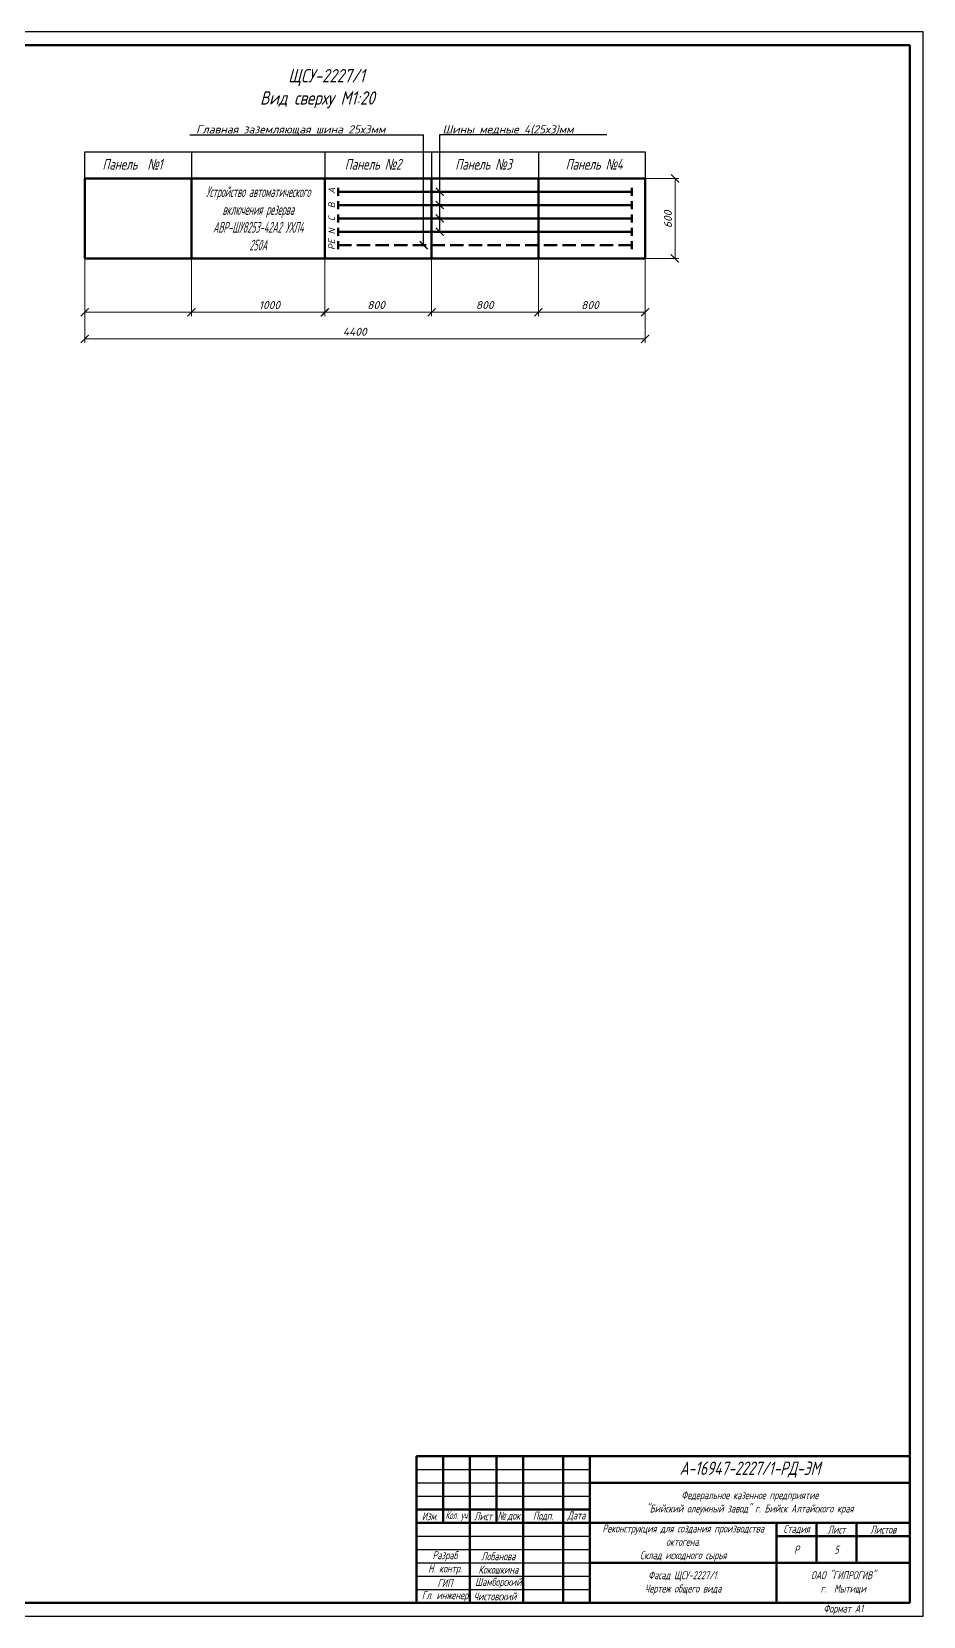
# Model space of a CAD drawing. Header units: millimetres. Extents: x 6735 to 13224, y -12144 to -9633.
# Drawn here: x 10184 to 10518, y -10227 to -9633 of the extents above; entities that cross this region are included whole.
import ezdxf

# ---------------------------------------------------------------- set-up
doc = ezdxf.new("R2010")
doc.units = ezdxf.units.MM
doc.linetypes.add('gost5', pattern=[7, 5, -2, 0])
for name, color, linetype, lineweight in [('КаБель силовой (Вновь)', 1, 'Continuous', 60), ('Линия выноска', 137, 'Continuous', 25), ('Размерная', 4, 'Continuous', 25), ('Рамка толстая', 7, 'Continuous', 60), ('Рамка тонкая', 5, 'Continuous', 25), ('Текст', 2, 'Continuous', 25), ('Штампы', 252, 'Continuous', 25), ('Щиты пульты (Вновь)', 5, 'Continuous', 50)]:
    doc.layers.add(name, color=color, linetype=linetype, lineweight=lineweight)
doc.styles.add('GOST', font='GOST.shx', dxfattribs={"oblique": 15, "height": 3.5})
doc.styles.add('Simplex', font='simplex.shx', dxfattribs={"width": 0.7, "oblique": 15})

# ---------------------------------------------------------------- blocks, each defined once
blk = doc.blocks.new('_ArchTick')
at = {"color": 0, "linetype": 'ByBlock', "const_width": 0.15}
blk.add_lwpolyline([(-0.5, -0.5), (0.5, 0.5)], dxfattribs=at)
blk = doc.blocks.new('A$C551E481E')
at = {"layer": 'Рамка толстая'}
for p, q in [((836, 589), (20, 589)), ((836, 5), (836, 589)), ((20, 5), (836, 5))]:
    blk.add_line(p, q, dxfattribs=at)
at = {"layer": 'Рамка тонкая'}
for p, q in [((841, 594), (0, 594)), ((841, 0), (841, 594)), ((0, 0), (841, 0))]:
    blk.add_line(p, q, dxfattribs=at)

msp = doc.modelspace()

# ---------------------------------------------------------------- linework, layer by layer
at = {"layer": 'КаБель силовой (Вновь)', "lineweight": 70}
for p, q in [((10298.82285, -9691.85746), (10298.82285, -9694.85746)), ((10298.82285, -9693.35746), (10408.82285, -9693.35746)), ((10408.82285, -9691.85746), (10408.82285, -9694.85746)), ((10298.82285, -9696.85746), (10298.82285, -9699.85746)), ((10298.82285, -9698.35746), (10408.82285, -9698.35746)), ((10408.82285, -9696.85746), (10408.82285, -9699.85746)), ((10298.82285, -9701.85746), (10298.82285, -9704.85746)), ((10298.82285, -9703.35746), (10408.82285, -9703.35746)), ((10408.82285, -9701.85746), (10408.82285, -9704.85746)), ((10298.82285, -9706.85746), (10298.82285, -9709.85746)), ((10298.82285, -9708.35746), (10408.82285, -9708.35746)), ((10298.82285, -9711.85746), (10298.82285, -9714.85746)), ((10408.82285, -9706.85746), (10408.82285, -9709.85746)), ((10408.82285, -9711.85746), (10408.82285, -9714.85746))]:
    msp.add_line(p, q, dxfattribs=at)
at = {"layer": 'КаБель силовой (Вновь)', "linetype": 'gost5', "lineweight": 70}
msp.add_line((10298.82285, -9713.35746), (10408.82285, -9713.35746), dxfattribs=at)
at = {"layer": 'Линия выноска'}
for p, q in [((10243.15342, -9672.03761), (10330.82285, -9672.03761)), ((10330.82285, -9713.35746), (10330.82285, -9672.03761)), ((10399.48049, -9672.03761), (10336.81106, -9672.03761)), ((10336.81106, -9672.03761), (10336.81106, -9708.35746))]:
    msp.add_line(p, q, dxfattribs=at)
at = {"layer": 'Размерная', "lineweight": 18}
for p, q in [((10413.82285, -9688.35746), (10426.44437, -9688.35926)), ((10425.10295, -9718.35906), (10425.08772, -9688.3583)), ((10203.82285, -9718.35746), (10203.82275, -9749.97947)), ((10243.82302, -9718.35746), (10243.82266, -9739.97947)), ((10293.82302, -9718.35746), (10293.82266, -9739.97848)), ((10333.82302, -9718.35746), (10333.82266, -9739.97848)), ((10373.82302, -9718.35746), (10373.82266, -9739.97848)), ((10413.82276, -9718.35746), (10413.82266, -9749.97947)), ((10413.82285, -9718.35746), (10426.44437, -9718.35926)), ((10413.8227, -9738.52874), (10203.82279, -9738.52789)), ((10413.82266, -9748.5285), (10203.82276, -9748.52788))]:
    msp.add_line(p, q, dxfattribs=at)
at = {"layer": 'Рамка тонкая'}
for p, q in [((10203.82285, -9688.35746), (10203.82285, -9678.35746)), ((10203.82285, -9678.35746), (10413.82285, -9678.35746)), ((10243.82285, -9678.35746), (10243.82285, -9688.35746)), ((10293.82285, -9678.35746), (10293.82285, -9688.35746)), ((10333.82285, -9678.35746), (10333.82285, -9688.35746)), ((10373.82285, -9678.35746), (10373.82285, -9688.35746)), ((10413.82285, -9678.35746), (10413.82285, -9688.35746))]:
    msp.add_line(p, q, dxfattribs=at)
at = {"layer": 'Штампы', "lineweight": 60}
for p, q in [((10328.10387, -10167.35746), (10513.10387, -10167.35746)), ((10328.10387, -10167.35746), (10328.10387, -10222.35746)), ((10338.10387, -10167.35746), (10338.10387, -10192.35746)), ((10348.10387, -10167.35746), (10348.10387, -10222.35746)), ((10358.10387, -10167.35746), (10358.10387, -10192.35746)), ((10368.10387, -10167.35746), (10368.10387, -10222.35746)), ((10383.10387, -10167.35746), (10383.10387, -10222.35746)), ((10393.10387, -10167.35746), (10393.10387, -10222.35746)), ((10393.10387, -10177.35746), (10513.10387, -10177.35746)), ((10328.10387, -10187.35746), (10393.10387, -10187.35746)), ((10328.10387, -10192.35746), (10513.10387, -10192.35746)), ((10463.10387, -10192.35746), (10463.10387, -10222.35746)), ((10478.10387, -10192.35746), (10478.10387, -10207.35746)), ((10493.10387, -10192.35746), (10493.10387, -10207.35746)), ((10463.10387, -10197.35746), (10513.10387, -10197.35746)), ((10393.10387, -10207.35746), (10513.10387, -10207.35746))]:
    msp.add_line(p, q, dxfattribs=at)
at = {"layer": 'Штампы', "color": 5, "lineweight": 25}
for p, q in [((10328.10387, -10172.35746), (10393.10387, -10172.35746)), ((10328.10387, -10177.35746), (10393.10387, -10177.35746)), ((10328.10387, -10182.35746), (10393.10387, -10182.35746)), ((10328.10387, -10197.35746), (10393.10387, -10197.35746)), ((10328.10387, -10202.35746), (10393.10387, -10202.35746)), ((10328.10387, -10207.35746), (10393.10387, -10207.35746)), ((10328.10387, -10212.35746), (10393.10387, -10212.35746)), ((10328.10387, -10217.35746), (10393.10387, -10217.35746))]:
    msp.add_line(p, q, dxfattribs=at)
at = {"layer": 'Щиты пульты (Вновь)'}
for p, q in [((10203.82285, -9688.35746), (10413.82285, -9688.35746)), ((10203.82285, -9688.35746), (10203.82285, -9718.35746)), ((10243.82285, -9688.35746), (10243.82285, -9718.35746)), ((10293.82285, -9688.35746), (10293.82285, -9718.35746)), ((10333.82285, -9688.35746), (10333.82285, -9718.35746)), ((10373.82285, -9688.35746), (10373.82285, -9718.35746)), ((10413.82285, -9688.35746), (10413.82285, -9718.35746)), ((10413.82285, -9718.35746), (10203.82285, -9718.35746))]:
    msp.add_line(p, q, dxfattribs=at)

# ---------------------------------------------------------------- block references
msp.add_blockref('A$C551E481E', (9677.10387, -10227.35746))
at = {"layer": 'Линия выноска', "xscale": 2.99999999999979, "yscale": 2.99999999999979, "zscale": 2.99999999999979, "rotation": 269.9990485792585}
for p in [(10336.82285, -9693.35746), (10336.82285, -9698.35746), (10336.82285, -9703.35746), (10330.82285, -9713.35746), (10336.82285, -9708.35746)]:
    msp.add_blockref('_ArchTick', p, dxfattribs=at)
at = {"layer": 'Размерная', "lineweight": 18}
for p, xscale, yscale, zscale, rotation in [((10425.06669, -9688.34726), -2.99999999999979, 3, 3, 0.0009514207414706989), ((10424.98216, -9718.34726), -2.99999999999979, 3, 3, 0.0009514207414706989), ((10203.82278, -9738.52785), 2.99999999999979, 2.99999999999979, 2.99999999999979, 359.9990485792584), ((10243.82268, -9738.52885), 2.99999999999979, 2.99999999999979, 2.99999999999979, 359.9990485792584), ((10293.82268, -9738.52785), 2.99999999999979, 2.99999999999979, 2.99999999999979, 359.9990485792584), ((10333.82268, -9738.52785), 2.99999999999979, 2.99999999999979, 2.99999999999979, 359.9990485792584), ((10373.82268, -9738.52785), 2.99999999999979, 2.99999999999979, 2.99999999999979, 359.9990485792584), ((10413.82268, -9738.52785), 2.99999999999979, 2.99999999999979, 2.99999999999979, 359.9990485792584), ((10203.82277, -9748.52794), 2.99999999999979, 2.99999999999979, 2.99999999999979, 359.9990485792584), ((10413.82267, -9748.52794), 2.99999999999979, 2.99999999999979, 2.99999999999979, 359.9990485792584)]:
    msp.add_blockref('_ArchTick', p, dxfattribs=dict(at, xscale=xscale, yscale=yscale, zscale=zscale, rotation=rotation))

# ---------------------------------------------------------------- texts
at = {"layer": 'Текст', "lineweight": 20, "style": 'Simplex', "oblique": 15}
for s, p in [('Главная заземляющая шина 25х3мм', (10245.56771, -9671.45816)), ('Шины медные 4(25х3)мм', (10337.93052, -9671.45816)), ('1000', (10269.0506, -9737.34328)), ('800', (10309.67685, -9737.34328)), ('800', (10350.38991, -9737.34328)), ('800', (10389.84748, -9737.34328)), ('4400', (10300.49918, -9747.34328))]:
    msp.add_text(s, height=3, dxfattribs=at).set_placement(p)
at = {"layer": 'Текст', "style": 'Simplex', "oblique": 15}
for s, p in [('А', (10297.65052, -9694.17889)), ('В', (10297.65052, -9699.56693)), ('С', (10297.65052, -9704.35418)), ('N', (10297.65052, -9709.35418)), ('PE', (10297.65052, -9715.18675))]:
    msp.add_text(s, height=2.5, rotation=90, dxfattribs=at).set_placement(p)
at = {"layer": 'Текст', "lineweight": 20, "style": 'Simplex', "oblique": 15}
msp.add_text('600', height=3, rotation=89.99904858, dxfattribs=at).set_placement((10423.8793, -9706.97764))
at = {"layer": 'Текст'}
for s, width, heights, insert, char_height, attachment_point, style in [('\\pi86.23489;ЩСУ-2227/1\\P\\pi73.1482; Вид сверху М1:20', 220, [0], (10193.82285, -9647.35746), 5, 1, 'GOST'), ('\\pi6.63011;Панель  {\\fArial|b0|i0|c204|p34;№}1', 40, [0], (10203.82285, -9681.04785), 4, 1, 'Simplex'), ('\\pi7.46552;Панель {\\fArial|b0|i0|c204|p34;№}2', 40, [0], (10293.82285, -9681.04785), 4, 1, 'Simplex'), ('\\pi3.29678;   Панель {\\fArial|b0|i0|c204|p34;№}3', 40, [0], (10333.82285, -9681.04785), 4, 1, 'Simplex'), ('\\pi0.96345;     Панель {\\fArial|b0|i0|c204|p34;№}4', 40, [0], (10373.82285, -9681.04785), 4, 1, 'Simplex'), ('{\\W0.5;Устройство автоматического \\Pвключения резерва \\PАВР-ШУ8253-42А2 УХЛ4 \\P250А }', 59.8950156, [39.37436], (10268.82285, -9703.35746), 4, 5, 'Simplex')]:
    msp.add_mtext_dynamic_manual_height_columns(s, width=width, gutter_width=12.5, heights=heights, dxfattribs=dict(at, insert=insert, char_height=char_height, attachment_point=attachment_point, style=style))
at = {"layer": 'Штампы', "color": 2, "attachment_point": 5, "style": 'Simplex'}
for s, insert, char_height, width in [('А-16947-2227/1-РД-ЭМ', (10453.10387, -10172.35746), 5, 120), ('Федеральное казенное предприятие\\P"Бийский олеумный завод" г. Бийск Алтайского края', (10453.10387, -10184.85746), 3, 120), ('Изм.', (10333.10387, -10189.85746), 3, 10), ('{\\W0.5;Кол. уч}', (10343.10387, -10189.85746), 3, 10), ('{\\W0.7;Лист}', (10353.10387, -10189.85746), 3, 10), ('{\\fArial|b0|i0|c204|p34;\\W0.6;№ \\Fsimplex|c204;док.}', (10363.10387, -10189.85746), 3, 10), ('Подп.', (10375.60387, -10189.85746), 3, 15), ('{\\W0.7;Дата}', (10388.10387, -10189.85746), 3, 10), ('Реконструкция для создания производства октогена. \\PСклад исходного сырья', (10428.10387, -10199.85746), 3, 70), ('Стадия', (10470.60387, -10194.85746), 3, 15), ('Лист', (10485.60387, -10194.85746), 3, 15), ('Листов', (10503.10387, -10194.85746), 3, 20), (' Разраб', (10338.10387, -10204.85746), 3, 20), (' Лобанова', (10358.10387, -10204.85746), 3, 20), ('Р', (10470.60387, -10202.35746), 3, 15), ('5', (10485.60387, -10202.35746), 3, 15), (' Н. контр.', (10338.10387, -10209.85746), 3, 20), (' Кокошкина', (10358.10387, -10209.85746), 3, 20), ('Фасад ЩСУ-2227/1. \\PЧертеж общего вида', (10428.10387, -10214.85746), 3, 70), ('ОАО "ГИПРОГИВ"\\Pг.  Мытищи', (10488.10387, -10214.85746), 3, 50), (' ГИП', (10338.10387, -10214.85746), 3, 20), ('{\\W0.6; Шамборский}', (10358.10387, -10214.85746), 3, 20), ('{\\W0.6; Гл. инженер}', (10338.10387, -10219.85746), 3, 20), ('Чистовский', (10357.57427, -10219.85746), 3, 17.273441), ('Формат А1', (10488.10387, -10224.85746), 3, 50)]:
    msp.add_mtext(s, dxfattribs=dict(at, insert=insert, char_height=char_height, width=width))

doc.saveas('drawing.dxf')
